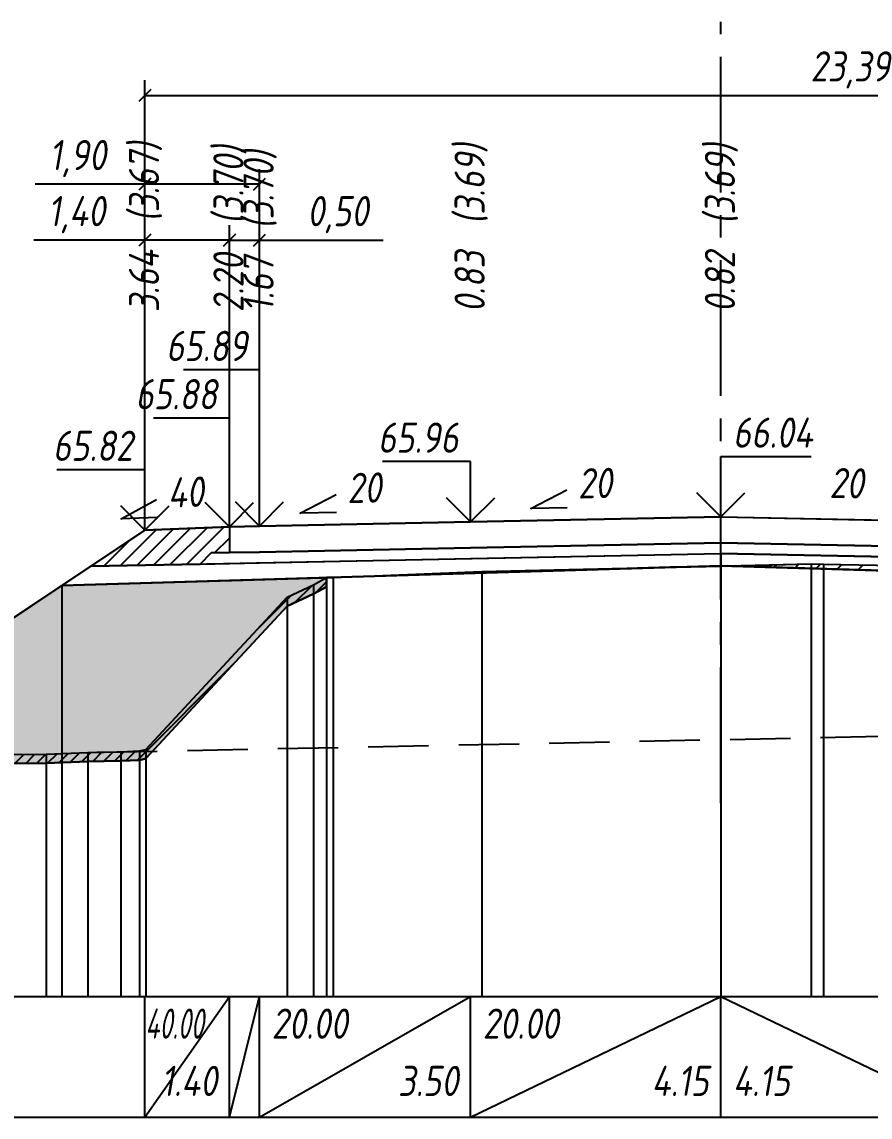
# Model space of a CAD drawing. Extents: x -717 to 1451, y -133302 to 233.
# Drawn here: x 122.8 to 193.1, y -132594 to -132503.2 of the extents above; entities that cross this region are included whole.
import ezdxf
from ezdxf.enums import TextEntityAlignment as Align

# ---------------------------------------------------------------- set-up
doc = ezdxf.new("R2010")
doc.units = 0
doc.linetypes.add('осевая2', pattern=[1.125, 0.75, -0.125, 0.125, -0.125])
doc.linetypes.add('штриховая', pattern=[0.75, 0.5, -0.25])
for name, color, linetype in [('Интерполированный поперечник', 2, 'Continuous'), ('Код_514', 1, 'Continuous'), ('Контур_0', 7, 'Continuous'), ('Контур_2564', 7, 'Continuous'), ('Контур_2660', 7, 'Continuous'), ('Контур_2665', 7, 'Continuous'), ('Контур_400', 7, 'Continuous'), ('Контур_508', 7, 'Continuous'), ('Контур_512', 7, 'Continuous'), ('Контур_513', 7, 'Continuous'), ('Красный поперечник', 1, 'Continuous'), ('Объём_2501', 7, 'Continuous'), ('Объём_2564', 7, 'Continuous'), ('Объём_2650', 7, 'Continuous'), ('Объём_2660', 7, 'Continuous'), ('Объём_2661', 7, 'Continuous'), ('Объём_2665', 7, 'Continuous'), ('Объём_2666', 7, 'Continuous'), ('Ось', 1, 'осевая2'), ('Откосы', 7, 'Continuous'), ('Отметки покрытия', 7, 'Continuous'), ('Рабочие отметки', 7, 'Continuous'), ('Рабочие отметки доп.', 7, 'Continuous'), ('Таблица', 7, 'Continuous'), ('Уклоны проезжей части', 7, 'Continuous'), ('Черный поперечник', 3, 'Continuous')]:
    doc.layers.add(name, color=color, linetype=linetype)
for name, color, linetype, true_color in [('Контур_2540', 2, 'Continuous', 0xffff00), ('Контур_2560', 2, 'Continuous', 0xffff00), ('Контур_2561', 7, 'Continuous', 0xff8040), ('Контур_2562', 3, 'Continuous', 0x00ff00), ('Контур_2563', 7, 'Continuous', 0xff8000), ('Контур_2570', 7, 'Continuous', 0x80ff00), ('Контур_2736', 4, 'Continuous', 0x00ffff), ('Контур_402', 7, 'Continuous', 0xff6464), ('Контур_703', 4, 'Continuous', 0x00ffff), ('Объём_2500', 7, 'Continuous', 0xc0c0c0), ('Объём_2520', 7, 'Continuous', 0x80ffff), ('Объём_2540', 2, 'Continuous', 0xffff00), ('Объём_2560', 2, 'Continuous', 0xffff00), ('Объём_2561', 7, 'Continuous', 0xff8040), ('Объём_2562', 3, 'Continuous', 0x00ff00), ('Объём_2563', 7, 'Continuous', 0xff8000), ('Объём_2570', 7, 'Continuous', 0x80ff00), ('Объём_2580', 3, 'Continuous', 0x00ff00), ('Объём_2600', 7, 'Continuous', 0x808000)]:
    doc.layers.add(name, color=color, linetype=linetype, true_color=true_color)
doc.styles.get("Standard").update_dxf_attribs({"font": 'txt', "height": 2.5})
doc.styles.add('М', font='romand.shx', dxfattribs={"width": 0.8, "oblique": 10, "height": 2.5})
doc.dimstyles.new('ISO-25', dxfattribs={"dimtxt": 2.5, "dimasz": 2.5, "dimexe": 1.25, "dimexo": 0.625, "dimtad": 1, "dimtxsty": 'Standard', "dimcen": 2.5, "dimadec": 0, "dimazin": 0, "dimtfac": 1, "dimtmove": 0, "dimatfit": 3, "dimfxl": 1, "dimarcsym": 0})

# ---------------------------------------------------------------- blocks, each defined once
blk = doc.blocks.new('_Oblique')
at = {"color": 0, "linetype": 'ByBlock', "lineweight": -2}
blk.add_line((-0.5, -0.5), (0.5, 0.5), dxfattribs=at)
blk = doc.blocks.new('*D4110')
at = {"color": 0, "lineweight": -2, "transparency": 16777216}
for p, q in [((132.976, -132544.774), (132.976, -132520.054)), ((139.976, -132544.494), (139.976, -132520.054)), ((132.976, -132521.304), (123.77, -132521.304)), ((139.976, -132521.304), (132.976, -132521.304))]:
    blk.add_line(p, q, dxfattribs=at)
at = {"layer": 'Defpoints', "color": 0, "transparency": 16777216}
for p in [(139.976, -132521.304), (139.976, -132545.119), (132.976, -132545.399)]:
    blk.add_point(p, dxfattribs=at)
at = {"color": 0, "lineweight": -2, "transparency": 16777216, "rotation": 180}
blk.add_blockref('_Oblique', (132.976, -132521.304), dxfattribs=at)
at = {"color": 0, "lineweight": -2, "transparency": 16777216}
blk.add_blockref('_Oblique', (139.976, -132521.304), dxfattribs=at)
at = {"color": 0, "transparency": 16777216, "insert": (127.31, -132519.191), "char_height": 2.5, "width": 8.75, "attachment_point": 5, "style": 'М'}
blk.add_mtext('1,40', dxfattribs=at)
blk = doc.blocks.new('*D4112')
at = {"color": 0, "lineweight": -2, "transparency": 16777216}
for p, q in [((139.976, -132544.494), (139.976, -132520.054)), ((142.476, -132544.444), (142.476, -132520.054)), ((139.976, -132521.304), (142.476, -132521.304)), ((142.476, -132521.304), (152.735, -132521.304))]:
    blk.add_line(p, q, dxfattribs=at)
at = {"layer": 'Defpoints', "color": 0, "transparency": 16777216}
for p in [(142.476, -132521.304), (139.976, -132545.119), (142.476, -132545.069)]:
    blk.add_point(p, dxfattribs=at)
at = {"color": 0, "lineweight": -2, "transparency": 16777216, "rotation": 180}
blk.add_blockref('_Oblique', (139.976, -132521.304), dxfattribs=at)
at = {"color": 0, "lineweight": -2, "transparency": 16777216}
blk.add_blockref('_Oblique', (142.476, -132521.304), dxfattribs=at)
at = {"color": 0, "transparency": 16777216, "insert": (148.974, -132519.191), "char_height": 2.5, "width": 9.16667, "attachment_point": 5, "style": 'М'}
blk.add_mtext('0,50', dxfattribs=at)
blk = doc.blocks.new('*D4115')
at = {"color": 0, "lineweight": -2, "transparency": 16777216}
for p, q in [((132.976, -132544.774), (132.976, -132515.407)), ((142.476, -132544.444), (142.476, -132515.407)), ((132.976, -132516.657), (123.864, -132516.657)), ((142.476, -132516.657), (132.976, -132516.657))]:
    blk.add_line(p, q, dxfattribs=at)
at = {"layer": 'Defpoints', "color": 0, "transparency": 16777216}
for p in [(142.476, -132516.657), (142.476, -132545.069), (132.976, -132545.399)]:
    blk.add_point(p, dxfattribs=at)
at = {"color": 0, "lineweight": -2, "transparency": 16777216, "rotation": 180}
blk.add_blockref('_Oblique', (132.976, -132516.657), dxfattribs=at)
at = {"color": 0, "lineweight": -2, "transparency": 16777216}
blk.add_blockref('_Oblique', (142.476, -132516.657), dxfattribs=at)
at = {"color": 0, "transparency": 16777216, "insert": (127.405, -132514.543), "char_height": 2.5, "width": 8.75, "attachment_point": 5, "style": 'М'}
blk.add_mtext('1,90', dxfattribs=at)
blk = doc.blocks.new('*D4116')
at = {"color": 0, "lineweight": -2, "transparency": 16777216}
for p, q in [((132.976, -132544.774), (132.976, -132508.054)), ((249.936, -132545.413), (249.936, -132508.054)), ((132.976, -132509.304), (249.936, -132509.304))]:
    blk.add_line(p, q, dxfattribs=at)
at = {"layer": 'Defpoints', "color": 0, "transparency": 16777216}
for p in [(249.936, -132509.304), (132.976, -132545.399), (249.936, -132546.038)]:
    blk.add_point(p, dxfattribs=at)
at = {"color": 0, "lineweight": -2, "transparency": 16777216, "rotation": 180}
blk.add_blockref('_Oblique', (132.976, -132509.304), dxfattribs=at)
at = {"color": 0, "lineweight": -2, "transparency": 16777216}
blk.add_blockref('_Oblique', (249.936, -132509.304), dxfattribs=at)
at = {"color": 0, "transparency": 16777216, "insert": (191.456, -132507.191), "char_height": 2.5, "width": 12.5, "attachment_point": 5, "style": 'М'}
blk.add_mtext('23,39', dxfattribs=at)

msp = doc.modelspace()

# ---------------------------------------------------------------- hatches: boundary and pattern name
at = {"layer": 'Объём_2563'}
h = msp.add_hatch(dxfattribs=at)
h.set_pattern_fill('ANSI31', color=256, scale=0.3)
h.paths.add_polyline_path([(139.976, -132547.207), (138.476, -132547.237), (137.558, -132548.155), (128.476, -132548.337), (132.976, -132545.337), (139.976, -132545.057)])
h.paths.add_polyline_path([(234.855, -132548.374), (233.936, -132547.456), (232.436, -132547.426), (232.436, -132547.276), (233.834, -132547.277), (233.835, -132546.277), (233.335, -132546.277), (233.336, -132545.463), (236.158, -132545.589), (236.158, -132546.211), (237.558, -132546.211), (237.558, -132545.671), (246.553, -132545.85), (246.553, -132546.417), (247.953, -132546.417), (247.953, -132545.417), (247.453, -132545.417), (247.453, -132544.917), (249.936, -132545.226), (255.271, -132548.783)])
at = {"layer": 'Объём_2570'}
h = msp.add_hatch(dxfattribs=at)
h.set_pattern_fill('ANSI31', color=256, scale=0.2)
h.paths.add_polyline_path([(148.016, -132550.032), (146.948, -132550.617), (144.776, -132551.64), (133.044, -132564.27), (132.53, -132564.399), (130.976, -132564.459), (128.235, -132564.531), (124.777, -132564.666), (121.416, -132564.694), (105, -132564.738), (105, -132563.988), (121.416, -132563.944), (124.777, -132563.916), (128.235, -132563.781), (130.976, -132563.709), (132.53, -132563.649), (133.044, -132563.52), (144.776, -132550.89), (146.948, -132549.867), (148.016, -132549.282)])
h.paths.add_polyline_path([(284.483, -132554.991), (279.55, -132556.298), (264.398, -132560.399), (257.938, -132560.932), (248.075, -132562.1), (246.929, -132562.145), (243.552, -132562.219), (238.94, -132562.285), (238.544, -132562.148), (229.768, -132550.237), (227.093, -132549.398), (227.093, -132548.648), (229.768, -132549.487), (238.544, -132561.398), (238.94, -132561.535), (243.552, -132561.469), (246.929, -132561.395), (248.075, -132561.35), (257.938, -132560.182), (264.398, -132559.649), (279.55, -132555.548), (284.483, -132554.241)])
at = {"layer": 'Объём_2600'}
h = msp.add_hatch(dxfattribs=at)
h.set_pattern_fill('HONEY', color=5, scale=0.3)
h.paths.add_polyline_path([(146.948, -132550.617), (144.776, -132551.64), (133.044, -132564.27), (132.53, -132564.399), (130.976, -132564.459), (128.235, -132564.531), (124.777, -132564.666), (121.416, -132564.694), (105, -132564.738), (105, -132563.988), (126.085, -132549.931), (148.593, -132549.256), (148.016, -132549.282), (148.016, -132550.032)])
h.paths.add_polyline_path([(180.726, -132548.32), (176.525, -132548.418), (180.726, -132548.292)])
h.paths.add_polyline_path([(180.726, -132548.32), (180.726, -132548.292), (181.25, -132548.307)])
h.paths.add_polyline_path([(264.398, -132560.399), (257.938, -132560.932), (248.075, -132562.1), (246.929, -132562.145), (243.552, -132562.219), (238.94, -132562.285), (238.544, -132562.148), (229.768, -132550.237), (228.098, -132549.713), (258.013, -132550.61), (270.3, -132558.802)])
h = msp.add_hatch(dxfattribs=at)
h.set_pattern_fill('ANSI31', color=6, scale=0.4)
h.paths.add_polyline_path([(160.898, -132548.783), (176.525, -132548.418), (148.593, -132549.256)])
h.paths.add_polyline_path([(227.093, -132549.398), (228.098, -132549.713), (181.25, -132548.307), (188.219, -132548.145), (189.233, -132548.17), (218.485, -132548.722), (218.879, -132548.713), (227.093, -132548.648)])
h.paths.add_polyline_path([(285.341, -132554.206), (286.885, -132554.222), (284.483, -132554.781), (284.483, -132554.241)])

# ---------------------------------------------------------------- linework, layer by layer
at = {"layer": 'Интерполированный поперечник', "linetype": 'штриховая', "ltscale": 10, "flags": 128}
msp.add_lwpolyline([(129, -132563.761), (248.045, -132561.328)], dxfattribs=at)
at = {"layer": 'Код_514'}
for p, q in [((132.976, -132594), (132.976, -132584)), ((132.976, -132594), (139.976, -132584)), ((139.976, -132594), (139.976, -132584)), ((139.976, -132594), (142.476, -132584)), ((142.476, -132594), (142.476, -132584)), ((142.476, -132594), (159.976, -132584)), ((159.976, -132594), (159.976, -132584)), ((159.976, -132594), (180.726, -132584)), ((180.726, -132594), (180.726, -132584)), ((180.726, -132584), (201.476, -132594))]:
    msp.add_line(p, q, dxfattribs=at)
at = {"layer": 'Контур_0', "color": 250, "flags": 128}
for points in [[(180.726, -132544.242), (159.976, -132544.657), (142.476, -132545.007), (142.476, -132545.007), (142.476, -132545.007), (142.476, -132545.007), (142.476, -132545.007), (139.976, -132545.057), (139.976, -132547.207), (142.476, -132547.157), (142.476, -132547.157), (142.476, -132547.157), (142.476, -132547.157), (142.476, -132547.157), (142.476, -132547.157), (159.976, -132546.807), (180.726, -132546.392), (180.726, -132544.242)], [(180.726, -132546.392), (159.976, -132546.807), (142.476, -132547.157), (142.476, -132547.157), (142.476, -132547.157), (142.476, -132547.157), (142.476, -132547.157), (142.476, -132547.157), (139.976, -132547.207), (138.476, -132547.237), (137.558, -132548.155), (139.976, -132548.107), (142.476, -132548.057), (142.476, -132548.057), (142.476, -132548.057), (142.476, -132548.057), (142.476, -132548.057), (142.476, -132548.057), (159.976, -132547.707), (180.726, -132547.292), (180.726, -132546.392)], [(180.726, -132546.392), (201.476, -132546.807), (218.976, -132547.157), (218.976, -132547.157), (218.976, -132547.157), (218.976, -132547.157), (229.936, -132547.376), (229.936, -132547.376), (232.436, -132547.426), (233.936, -132547.456), (234.855, -132548.374), (232.436, -132548.326), (229.936, -132548.276), (229.936, -132548.276), (218.976, -132548.057), (218.976, -132548.057), (218.976, -132548.057), (218.976, -132548.057), (201.476, -132547.707), (180.726, -132547.292), (180.726, -132546.392)], [(128.476, -132548.337), (137.558, -132548.155), (138.476, -132547.237), (139.976, -132547.207)]]:
    msp.add_lwpolyline(points, dxfattribs=at)
at = {"layer": 'Контур_0', "flags": 128}
for points in [[(180.726, -132544.242), (201.476, -132544.657), (218.976, -132545.007), (218.976, -132545.007), (218.976, -132545.007), (218.976, -132545.007), (229.936, -132545.226), (229.936, -132545.226), (232.436, -132545.276), (232.436, -132547.426), (229.936, -132547.376), (229.936, -132547.376), (218.976, -132547.157), (218.976, -132547.157), (218.976, -132547.157), (218.976, -132547.157), (201.476, -132546.807), (180.726, -132546.392), (180.726, -132544.242)], [(132.976, -132545.337), (105, -132563.988), (105, -132563.988), (105, -132563.988), (105, -132563.988), (105, -132563.988), (105, -132563.988), (105, -132563.988), (105, -132563.988), (105, -132563.988), (105, -132563.988), (105, -132563.988), (105, -132563.988), (105, -132563.988), (105, -132563.988), (105, -132563.988)], [(132.976, -132545.337), (105, -132563.988)], [(132.976, -132545.337), (132.976, -132545.337)]]:
    msp.add_lwpolyline(points, dxfattribs=at)
at = {"layer": 'Контур_2540', "flags": 128}
for points in [[(180.726, -132548.292), (126.085, -132549.931), (128.476, -132548.337), (180.726, -132547.292), (180.726, -132548.292), (180.726, -132548.292)], [(258.013, -132550.61), (180.726, -132548.292), (180.726, -132547.292), (255.271, -132548.783), (258.013, -132550.61), (258.013, -132550.61)]]:
    msp.add_lwpolyline(points, dxfattribs=at)
at = {"layer": 'Контур_2560', "flags": 128}
msp.add_lwpolyline([(132.976, -132545.337), (132.976, -132545.337), (132.976, -132545.337), (139.976, -132545.057)], dxfattribs=at)
at = {"layer": 'Контур_2561', "flags": 128}
msp.add_lwpolyline([(139.976, -132545.057), (139.976, -132545.057), (132.976, -132545.337), (132.976, -132545.337), (139.976, -132545.057)], dxfattribs=at)
at = {"layer": 'Контур_2562', "flags": 128}
msp.add_lwpolyline([(132.976, -132545.337), (132.976, -132545.337), (132.976, -132545.337), (132.976, -132545.337), (132.976, -132545.337)], dxfattribs=at)
at = {"layer": 'Контур_2563', "color": 250, "flags": 128}
msp.add_lwpolyline([(139.976, -132547.207), (138.476, -132547.237), (137.558, -132548.155), (128.476, -132548.337), (132.976, -132545.337), (139.976, -132545.057), (139.976, -132547.207), (139.976, -132547.207)], dxfattribs=at)
at = {"layer": 'Контур_2564', "flags": 128}
msp.add_lwpolyline([(132.976, -132545.337), (139.976, -132545.057)], dxfattribs=at)
at = {"layer": 'Контур_2570', "flags": 128}
msp.add_lwpolyline([(121.416, -132564.694), (124.777, -132564.666), (128.235, -132564.531), (130.976, -132564.459), (130.976, -132564.459), (132.53, -132564.399), (133.044, -132564.27), (144.776, -132551.64), (146.948, -132550.617), (148.016, -132550.032), (148.016, -132549.282), (148.593, -132549.256), (160.898, -132548.783), (180.726, -132548.32), (188.219, -132548.145), (189.233, -132548.17), (218.485, -132548.722)], dxfattribs=at)
at = {"layer": 'Контур_2660', "flags": 128}
for points in [[(126.085, -132549.931), (180.726, -132548.292)], [(180.726, -132548.292), (258.013, -132550.61)]]:
    msp.add_lwpolyline(points, dxfattribs=at)
at = {"layer": 'Контур_2665', "flags": 128}
msp.add_lwpolyline([(132.976, -132545.337), (132.976, -132545.337)], dxfattribs=at)
at = {"layer": 'Контур_2736', "flags": 128}
msp.add_lwpolyline([(132.976, -132545.337), (105, -132563.988)], dxfattribs=at)
at = {"layer": 'Контур_400', "flags": 128}
for points in [[(139.976, -132545.057), (142.476, -132545.007), (142.476, -132545.007), (142.476, -132545.007), (142.476, -132545.007), (142.476, -132545.007), (142.476, -132545.007), (159.976, -132544.657), (180.726, -132544.242)], [(180.726, -132544.242), (201.476, -132544.657), (218.976, -132545.007), (218.976, -132545.007), (218.976, -132545.007), (218.976, -132545.007), (229.936, -132545.226), (229.936, -132545.226), (232.436, -132545.276)]]:
    msp.add_lwpolyline(points, dxfattribs=at)
at = {"layer": 'Контур_402', "flags": 128}
msp.add_lwpolyline([(126.085, -132549.931), (180.726, -132548.292), (258.013, -132550.61)], dxfattribs=at)
at = {"layer": 'Контур_508', "flags": 128}
msp.add_lwpolyline([(105, -132563.988), (126.085, -132549.931), (180.726, -132548.292), (258.013, -132550.61), (274.158, -132561.373), (276.158, -132561.373), (286.885, -132554.222)], dxfattribs=at)
at = {"layer": 'Контур_512', "flags": 128}
msp.add_lwpolyline([(105, -132563.988), (126.085, -132549.931), (180.726, -132548.292), (258.013, -132550.61), (274.158, -132561.373), (276.158, -132561.373), (286.885, -132554.222)], dxfattribs=at)
at = {"layer": 'Контур_513', "flags": 128}
msp.add_lwpolyline([(105, -132563.988), (126.085, -132549.931), (180.726, -132548.292), (258.013, -132550.61), (274.158, -132561.373), (276.158, -132561.373), (286.885, -132554.222)], dxfattribs=at)
at = {"layer": 'Контур_703', "flags": 128}
msp.add_lwpolyline([(132.976, -132545.337), (105, -132563.988)], dxfattribs=at)
at = {"layer": 'Красный поперечник'}
for p, q in [((159.976, -132544.657), (180.726, -132544.242)), ((180.726, -132544.242), (201.476, -132544.657)), ((132.976, -132545.337), (139.976, -132545.057)), ((139.976, -132545.057), (142.476, -132545.007)), ((142.476, -132545.007), (159.976, -132544.657)), ((105, -132563.988), (132.976, -132545.337)), ((180.726, -132548.292), (180.726, -132584)), ((126.085, -132549.931), (126.085, -132584))]:
    msp.add_line(p, q, dxfattribs=at)
at = {"layer": 'Объём_2500', "color": 250, "flags": 128}
msp.add_lwpolyline([(180.726, -132544.242), (159.976, -132544.657), (142.476, -132545.007), (142.476, -132545.007), (142.476, -132545.007), (142.476, -132545.007), (142.476, -132545.007), (139.976, -132545.057), (139.976, -132547.207), (142.476, -132547.157), (142.476, -132547.157), (142.476, -132547.157), (142.476, -132547.157), (142.476, -132547.157), (142.476, -132547.157), (159.976, -132546.807), (180.726, -132546.392), (180.726, -132544.242)], dxfattribs=at)
at = {"layer": 'Объём_2500', "flags": 128}
msp.add_lwpolyline([(180.726, -132544.242), (201.476, -132544.657), (218.976, -132545.007), (218.976, -132545.007), (218.976, -132545.007), (218.976, -132545.007), (229.936, -132545.226), (229.936, -132545.226), (232.436, -132545.276), (232.436, -132547.426), (229.936, -132547.376), (229.936, -132547.376), (218.976, -132547.157), (218.976, -132547.157), (218.976, -132547.157), (218.976, -132547.157), (201.476, -132546.807), (180.726, -132546.392), (180.726, -132544.242)], dxfattribs=at)
at = {"layer": 'Объём_2501', "flags": 128}
for points in [[(139.976, -132545.057), (142.476, -132545.007), (142.476, -132545.007), (142.476, -132545.007), (142.476, -132545.007), (142.476, -132545.007), (142.476, -132545.007), (159.976, -132544.657), (180.726, -132544.242)], [(180.726, -132544.242), (201.476, -132544.657), (218.976, -132545.007), (218.976, -132545.007), (218.976, -132545.007), (218.976, -132545.007), (229.936, -132545.226), (229.936, -132545.226), (232.436, -132545.276)]]:
    msp.add_lwpolyline(points, dxfattribs=at)
at = {"layer": 'Объём_2520', "color": 250, "flags": 128}
for points in [[(180.726, -132546.392), (159.976, -132546.807), (142.476, -132547.157), (142.476, -132547.157), (142.476, -132547.157), (142.476, -132547.157), (142.476, -132547.157), (142.476, -132547.157), (139.976, -132547.207), (138.476, -132547.237), (137.558, -132548.155), (139.976, -132548.107), (142.476, -132548.057), (142.476, -132548.057), (142.476, -132548.057), (142.476, -132548.057), (142.476, -132548.057), (142.476, -132548.057), (159.976, -132547.707), (180.726, -132547.292), (180.726, -132546.392)], [(180.726, -132546.392), (201.476, -132546.807), (218.976, -132547.157), (218.976, -132547.157), (218.976, -132547.157), (218.976, -132547.157), (229.936, -132547.376), (229.936, -132547.376), (232.436, -132547.426), (233.936, -132547.456), (234.855, -132548.374), (232.436, -132548.326), (229.936, -132548.276), (229.936, -132548.276), (218.976, -132548.057), (218.976, -132548.057), (218.976, -132548.057), (218.976, -132548.057), (201.476, -132547.707), (180.726, -132547.292), (180.726, -132546.392)]]:
    msp.add_lwpolyline(points, dxfattribs=at)
at = {"layer": 'Объём_2540', "flags": 128}
for points in [[(180.726, -132548.292), (126.085, -132549.931), (128.476, -132548.337), (180.726, -132547.292), (180.726, -132548.292), (180.726, -132548.292)], [(258.013, -132550.61), (180.726, -132548.292), (180.726, -132547.292), (255.271, -132548.783), (258.013, -132550.61), (258.013, -132550.61)]]:
    msp.add_lwpolyline(points, dxfattribs=at)
at = {"layer": 'Объём_2560', "flags": 128}
msp.add_lwpolyline([(132.976, -132545.337), (132.976, -132545.337), (132.976, -132545.337), (139.976, -132545.057)], dxfattribs=at)
at = {"layer": 'Объём_2561', "flags": 128}
msp.add_lwpolyline([(139.976, -132545.057), (139.976, -132545.057), (132.976, -132545.337), (132.976, -132545.337), (139.976, -132545.057)], dxfattribs=at)
at = {"layer": 'Объём_2562', "flags": 128}
msp.add_lwpolyline([(132.976, -132545.337), (132.976, -132545.337), (132.976, -132545.337), (132.976, -132545.337), (132.976, -132545.337)], dxfattribs=at)
at = {"layer": 'Объём_2563', "color": 250, "flags": 128}
msp.add_lwpolyline([(139.976, -132547.207), (138.476, -132547.237), (137.558, -132548.155), (128.476, -132548.337), (132.976, -132545.337), (139.976, -132545.057), (139.976, -132547.207), (139.976, -132547.207)], dxfattribs=at)
at = {"layer": 'Объём_2564', "flags": 128}
msp.add_lwpolyline([(132.976, -132545.337), (139.976, -132545.057)], dxfattribs=at)
at = {"layer": 'Объём_2570', "flags": 128}
msp.add_lwpolyline([(148.016, -132550.032), (146.948, -132550.617), (144.776, -132551.64), (133.044, -132564.27), (132.53, -132564.399), (130.976, -132564.459), (128.235, -132564.531), (124.777, -132564.666), (121.416, -132564.694), (105, -132564.738), (105, -132563.988), (121.416, -132563.944), (124.777, -132563.916), (128.235, -132563.781), (130.976, -132563.709), (132.53, -132563.649), (133.044, -132563.52), (144.776, -132550.89), (146.948, -132549.867), (148.016, -132549.282), (148.016, -132550.032), (148.016, -132550.032)], dxfattribs=at)
at = {"layer": 'Объём_2580', "flags": 128}
msp.add_lwpolyline([(132.976, -132545.337), (132.976, -132545.337)], dxfattribs=at)
at = {"layer": 'Объём_2600', "color": 5, "flags": 128}
for points in [[(180.726, -132548.32), (176.525, -132548.418), (180.726, -132548.292), (180.726, -132548.32), (180.726, -132548.32)], [(180.726, -132548.32), (180.726, -132548.292), (181.25, -132548.307), (180.726, -132548.32), (180.726, -132548.32)], [(146.948, -132550.617), (144.776, -132551.64), (133.044, -132564.27), (132.53, -132564.399), (130.976, -132564.459), (128.235, -132564.531), (124.777, -132564.666), (121.416, -132564.694), (105, -132564.738), (105, -132563.988), (126.085, -132549.931), (148.593, -132549.256), (148.016, -132549.282), (148.016, -132550.032), (146.948, -132550.617), (146.948, -132550.617)]]:
    msp.add_lwpolyline(points, dxfattribs=at)
at = {"layer": 'Объём_2650', "color": 6, "flags": 128}
for points in [[(160.898, -132548.783), (176.525, -132548.418), (148.593, -132549.256), (160.898, -132548.783), (160.898, -132548.783)], [(227.093, -132549.398), (228.098, -132549.713), (181.25, -132548.307), (188.219, -132548.145), (189.233, -132548.17), (218.485, -132548.722), (218.879, -132548.713), (227.093, -132548.648), (227.093, -132549.398), (227.093, -132549.398)]]:
    msp.add_lwpolyline(points, dxfattribs=at)
at = {"layer": 'Объём_2660', "flags": 128}
for points in [[(126.085, -132549.931), (180.726, -132548.292)], [(180.726, -132548.292), (258.013, -132550.61)]]:
    msp.add_lwpolyline(points, dxfattribs=at)
at = {"layer": 'Объём_2661', "flags": 128}
msp.add_lwpolyline([(132.976, -132545.337), (105, -132563.988)], dxfattribs=at)
at = {"layer": 'Объём_2665', "flags": 128}
msp.add_lwpolyline([(132.976, -132545.337), (132.976, -132545.337)], dxfattribs=at)
at = {"layer": 'Объём_2666', "flags": 128}
msp.add_lwpolyline([(132.976, -132545.337), (105, -132563.988)], dxfattribs=at)
at = {"layer": 'Ось', "ltscale": 15}
msp.add_line((180.726, -132567.971), (180.726, -132503.213), dxfattribs=at)
at = {"layer": 'Откосы', "color": 1, "flags": 128}
for points in [[(148.857, -132543.879), (145.857, -132543.939), (148.827, -132542.379)], [(167.982, -132543.496), (164.982, -132543.556), (167.952, -132541.997)], [(133.988, -132544.295), (130.991, -132544.415), (133.928, -132542.797)]]:
    msp.add_lwpolyline(points, dxfattribs=at)
at = {"layer": 'Отметки покрытия', "color": 1}
for p, q in [((142.476, -132532.057), (136.176, -132532.057)), ((142.476, -132545.007), (142.476, -132532.057)), ((139.976, -132536.057), (133.676, -132536.057)), ((139.976, -132545.057), (139.976, -132536.057)), ((159.976, -132539.657), (152.676, -132539.657)), ((159.976, -132544.657), (159.976, -132539.657)), ((180.726, -132544.242), (180.726, -132539.242)), ((180.726, -132539.242), (188.226, -132539.242)), ((132.976, -132540.337), (125.676, -132540.337)), ((132.976, -132545.337), (132.976, -132540.337)), ((180.726, -132544.242), (178.726, -132542.242)), ((180.726, -132544.242), (182.726, -132542.242)), ((132.976, -132545.337), (130.976, -132543.337)), ((132.976, -132545.337), (134.976, -132543.337)), ((139.976, -132545.057), (137.976, -132543.057)), ((139.976, -132545.057), (141.976, -132543.057)), ((142.476, -132545.007), (140.476, -132543.007)), ((142.476, -132545.007), (144.476, -132543.007)), ((159.976, -132544.657), (157.976, -132542.657)), ((159.976, -132544.657), (161.976, -132542.657))]:
    msp.add_line(p, q, dxfattribs=at)
at = {"layer": 'Таблица'}
for p, q in [((80, -132584), (311.885, -132584)), ((80, -132594), (311.885, -132594))]:
    msp.add_line(p, q, dxfattribs=at)
at = {"layer": 'Уклоны проезжей части', "color": 1, "flags": 128}
for points in [[(148.857, -132543.879), (145.857, -132543.939), (148.827, -132542.379)], [(167.982, -132543.496), (164.982, -132543.556), (167.952, -132541.997)], [(133.988, -132544.295), (130.991, -132544.415), (133.928, -132542.797)]]:
    msp.add_lwpolyline(points, dxfattribs=at)
at = {"layer": 'Черный поперечник', "color": 7}
for p, q in [((160.898, -132548.783), (160.898, -132584)), ((180.726, -132548.32), (180.726, -132584)), ((188.219, -132548.145), (188.219, -132584)), ((189.233, -132548.17), (189.233, -132584)), ((148.016, -132549.282), (148.016, -132584)), ((148.593, -132549.256), (148.593, -132584)), ((146.948, -132549.867), (146.948, -132584)), ((144.776, -132550.89), (144.776, -132584)), ((124.777, -132563.916), (124.777, -132584)), ((128.235, -132563.781), (128.235, -132584)), ((130.976, -132563.709), (130.976, -132584)), ((132.53, -132563.649), (132.53, -132584)), ((133.044, -132563.52), (133.044, -132584))]:
    msp.add_line(p, q, dxfattribs=at)
at = {"layer": 'Черный поперечник', "flags": 128}
msp.add_lwpolyline([(121.416, -132563.944), (124.777, -132563.916), (128.235, -132563.781), (130.976, -132563.709), (132.53, -132563.649), (133.044, -132563.52), (144.776, -132550.89), (146.948, -132549.867), (148.016, -132549.282), (148.593, -132549.256), (160.898, -132548.783), (180.726, -132548.32), (188.219, -132548.145), (189.233, -132548.17), (218.485, -132548.722)], dxfattribs=at)

# ---------------------------------------------------------------- texts
at = {"layer": 'Код_514', "style": 'М', "oblique": 10}
for s, width, p in [('40.00', 0.6, (132.995, -132585)), ('20.00', 0.8, (143.476, -132585)), ('20.00', 0.8, (160.976, -132585))]:
    msp.add_text(s, height=2.5, dxfattribs=dict(at, width=width)).set_placement(p, align=Align.TOP_LEFT)
at = {"layer": 'Код_514', "style": 'М', "oblique": 10, "width": 0.8}
for s, p in [('1.40', (138.976, -132593)), ('3.50', (158.976, -132593)), ('4.15', (179.726, -132593))]:
    msp.add_text(s, height=2.5, dxfattribs=at).set_placement(p, align=Align.BOTTOM_RIGHT)
msp.add_text('4.15', height=2.5, dxfattribs=at).set_placement((181.726, -132593), align=Align.BOTTOM_LEFT)
at = {"layer": 'Откосы', "color": 1, "style": 'М', "oblique": 10, "width": 0.8}
for s, rotation, p in [('20', 1.14576, (151.206, -132543.832)), ('20', 1.14576, (170.331, -132543.449)), ('20', 358.85423, (191.121, -132543.449)), ('40', 2.29061, (136.436, -132544.197))]:
    msp.add_text(s, height=2.5, rotation=rotation, dxfattribs=at).set_placement(p, align=Align.BOTTOM_CENTER)
at = {"layer": 'Отметки покрытия', "color": 1, "style": 'М', "oblique": 10, "width": 0.8}
for s, p in [('65.89', (141.476, -132532.073)), ('65.88', (138.976, -132536.073)), ('65.96', (158.976, -132539.673)), ('65.82', (131.976, -132540.353))]:
    msp.add_text(s, height=2.5, dxfattribs=at).set_placement(p, align=Align.BOTTOM_RIGHT)
msp.add_text('66.04', height=2.5, dxfattribs=at).set_placement((181.726, -132539.258), align=Align.BOTTOM_LEFT)
at = {"layer": 'Рабочие отметки', "color": 1, "style": 'М', "oblique": 10, "width": 0.8}
for s, p in [('3.64', (132.898, -132527.276)), ('2.20', (139.898, -132527.276)), ('1.67', (142.398, -132527.276)), ('0.83', (159.898, -132527.276)), ('0.82', (180.648, -132527.276))]:
    msp.add_text(s, height=2.5, rotation=90, dxfattribs=at).set_placement(p, align=Align.MIDDLE_LEFT)
at = {"layer": 'Рабочие отметки доп.', "color": 1, "style": 'М', "oblique": 10, "width": 0.8}
for s, p in [('(3.67)', (132.898, -132519.776)), ('(3.70)', (139.898, -132519.976)), ('(3.69)', (159.898, -132519.976)), ('(3.69)', (180.648, -132519.976)), ('(3.70)', (142.398, -132520.376))]:
    msp.add_text(s, height=2.5, rotation=90, dxfattribs=at).set_placement(p, align=Align.MIDDLE_LEFT)
at = {"layer": 'Уклоны проезжей части', "color": 1, "style": 'М', "oblique": 10, "width": 0.8}
for s, rotation, p in [('20', 1.14576, (151.206, -132543.832)), ('20', 1.14576, (170.331, -132543.449)), ('20', 358.85423, (191.121, -132543.449)), ('40', 2.29061, (136.436, -132544.197))]:
    msp.add_text(s, height=2.5, rotation=rotation, dxfattribs=at).set_placement(p, align=Align.BOTTOM_CENTER)

# ---------------------------------------------------------------- dimensions: what is measured, and where the dimension line sits
at = {"color": 5}
dim = msp.add_linear_dim(base=(249.936, -132509.304), p1=(132.976, -132545.399), p2=(249.936, -132546.038), angle=180, dimstyle='ISO-25', override={"dimasz": 1, "dimlfac": 0.2, "dimzin": 0, "dimtxsty": 'М', "dimblk1": 'Oblique', "dimblk2": 'Oblique', "dimsah": 1}, dxfattribs=at)
dim.commit()
dim.dimension.update_dxf_attribs({"geometry": '*D4116', "text_midpoint": (191.456, -132507.191)})
for base, p1, p2, picture, middle in [((142.476, -132516.657), (132.976, -132545.399), (142.476, -132545.069), '*D4115', (127.405, -132516.657)), ((139.976, -132521.304), (132.976, -132545.399), (139.976, -132545.119), '*D4110', (127.31, -132521.304)), ((142.476, -132521.304), (139.976, -132545.119), (142.476, -132545.069), '*D4112', (148.974, -132521.304))]:
    dim = msp.add_linear_dim(base=base, p1=p1, p2=p2, angle=180, dimstyle='ISO-25', override={"dimasz": 1, "dimlfac": 0.2, "dimzin": 0, "dimtxsty": 'М', "dimblk1": 'Oblique', "dimblk2": 'Oblique', "dimsah": 1}, dxfattribs=at)
    dim.commit()
    dim.dimension.update_dxf_attribs({"geometry": picture, "text_midpoint": middle, "dimtype": 160})

doc.saveas('drawing.dxf')
